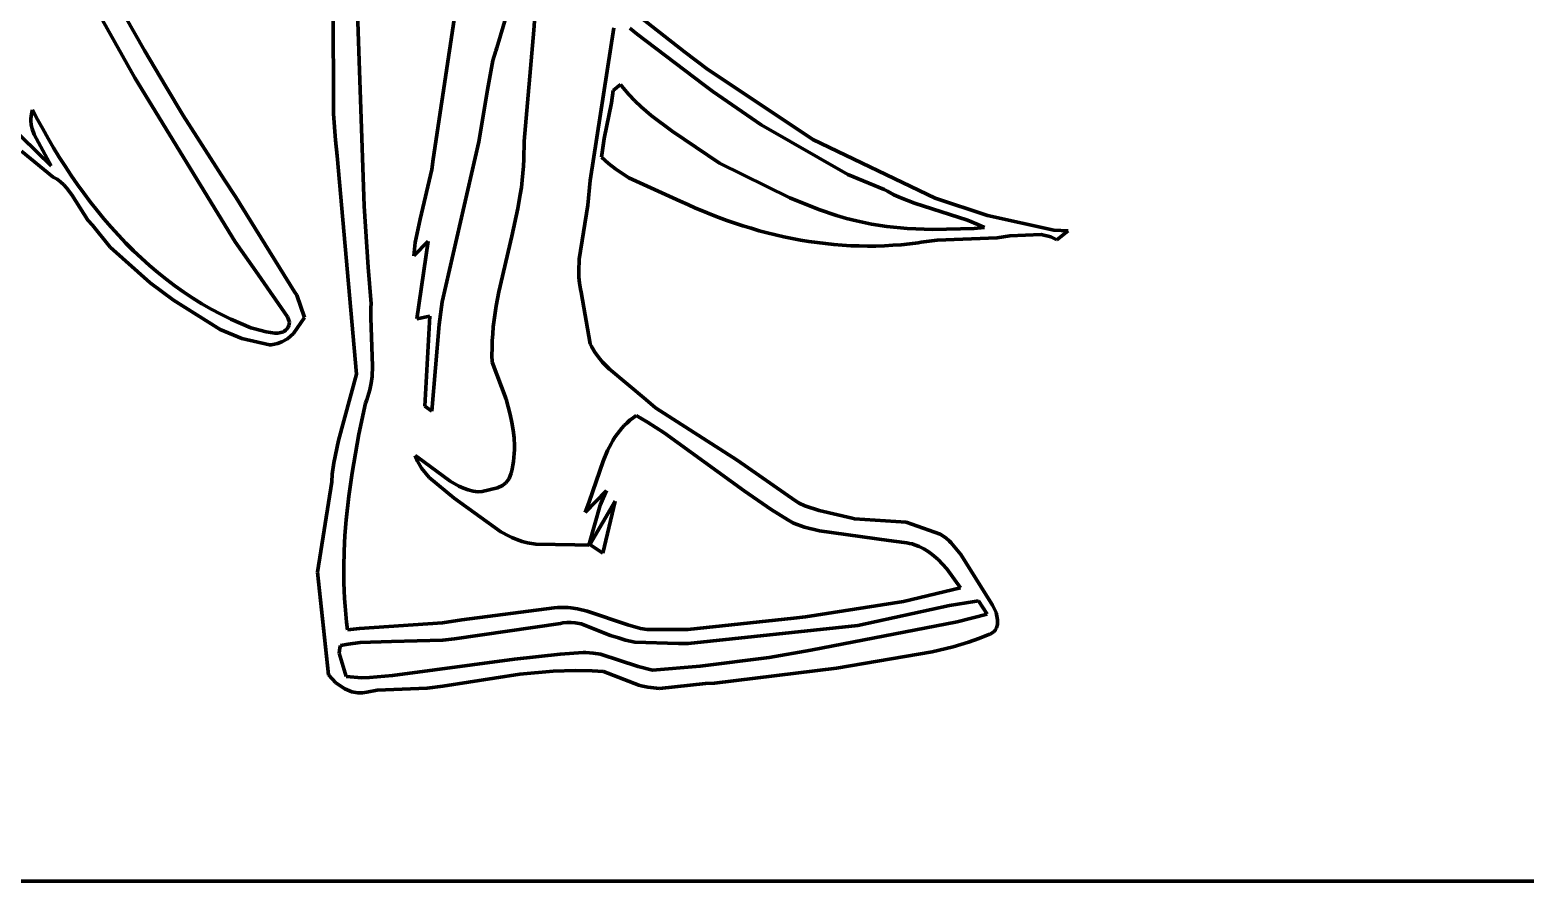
# Model space of a CAD drawing. Header units: millimetres. Extents: x 0 to 8.3, y 0 to 11.7.
# Drawn here: x 2.874 to 6.44, y 0 to 2.029 of the extents above; entities that cross this region are included whole.
import ezdxf

# ---------------------------------------------------------------- set-up
doc = ezdxf.new("R2010")
doc.units = ezdxf.units.MM
doc.layers.add('color#000000ff', color=7, linetype='CONTINUOUS', lineweight=100)
doc.layers.add('color#ffffffff', color=7, linetype='CONTINUOUS', lineweight=100)

msp = doc.modelspace()

# ---------------------------------------------------------------- linework, layer by layer
at = {"layer": 'color#000000ff'}
for p, q in [((3.1248, 1.9147), (2.8528, 2.4006)), ((4.0751, 2.2789), (3.9877, 1.9865)), ((3.6506, 2.2224), (3.6718, 1.6091)), ((3.8359, 1.7208), (3.8994, 2.1445)), ((3.5984, 1.8291), (3.5972, 2.0932)), ((4.0764, 2.0285), (4.0789, 2.0713)), ((4.3106, 2.0747), (4.4355, 1.9765)), ((3.1013, 2.061), (3.148, 1.9803)), ((4.2672, 2.0342), (4.2103, 1.6698)), ((4.3228, 2.0191), (4.3048, 2.0333)), ((4.0532, 1.7638), (4.0764, 2.0285)), ((4.4806, 1.8989), (4.3228, 2.0191)), ((3.148, 1.9803), (3.1986, 1.8943)), ((3.9852, 1.979), (3.9785, 1.9563)), ((3.9877, 1.9865), (3.9852, 1.979)), ((4.4355, 1.9765), (4.4914, 1.9348)), ((3.9785, 1.9563), (3.9656, 1.8865)), ((4.4914, 1.9348), (4.5334, 1.9067)), ((3.364, 1.5241), (3.1248, 1.9147)), ((3.1986, 1.8943), (3.2397, 1.825)), ((4.2649, 1.8845), (4.283, 1.8992)), ((4.283, 1.8992), (4.2894, 1.8909)), ((4.2894, 1.8909), (4.3029, 1.875)), ((4.5029, 1.882), (4.4806, 1.8989)), ((4.5334, 1.9067), (4.7414, 1.7675)), ((2.772, 1.8544), (2.9251, 1.7051)), ((3.9656, 1.8865), (3.9452, 1.7619)), ((4.2441, 1.7702), (4.2612, 1.8552)), ((4.2612, 1.8552), (4.2649, 1.8845)), ((4.3029, 1.875), (4.3171, 1.86)), ((4.3171, 1.86), (4.3321, 1.8456)), ((4.6182, 1.8025), (4.5029, 1.882)), ((2.8769, 1.8175), (2.8773, 1.8227)), ((2.8773, 1.8227), (2.8781, 1.8279)), ((2.8781, 1.8279), (2.8792, 1.8332)), ((2.8792, 1.8332), (2.8807, 1.8386)), ((2.8807, 1.8386), (2.8926, 1.8158)), ((3.2397, 1.825), (3.3373, 1.6722)), ((3.6029, 1.7664), (3.5984, 1.8291)), ((4.3321, 1.8456), (4.3557, 1.8252)), ((4.3557, 1.8252), (4.406, 1.7877)), ((2.8768, 1.8125), (2.8769, 1.8175)), ((2.8777, 1.8027), (2.8768, 1.8125)), ((2.8796, 1.7932), (2.8777, 1.8027)), ((2.8842, 1.7795), (2.8796, 1.7932)), ((2.8926, 1.8158), (2.9049, 1.7931)), ((2.9049, 1.7931), (2.9176, 1.7706)), ((4.406, 1.7877), (4.5189, 1.7117)), ((4.8251, 1.6844), (4.6182, 1.8025)), ((2.9159, 1.7228), (2.8842, 1.7795)), ((2.9176, 1.7706), (2.9307, 1.7482)), ((2.9307, 1.7482), (2.9442, 1.726)), ((3.6075, 1.729), (3.6029, 1.7664)), ((3.9452, 1.7619), (3.8574, 1.381)), ((4.0521, 1.7212), (4.0532, 1.7638)), ((4.2375, 1.7261), (4.2441, 1.7702)), ((4.7414, 1.7675), (5.0331, 1.6281)), ((2.9299, 1.6782), (2.8544, 1.7404)), ((2.9251, 1.7051), (2.9159, 1.7228)), ((2.9442, 1.726), (2.9582, 1.7041)), ((3.6531, 1.2085), (3.6075, 1.729)), ((3.8331, 1.6966), (3.8359, 1.7208)), ((4.0514, 1.7043), (4.0521, 1.7212)), ((4.2541, 1.711), (4.2375, 1.7261)), ((4.5189, 1.7117), (4.6862, 1.6285)), ((2.9347, 1.6757), (2.9299, 1.6782)), ((2.9582, 1.7041), (2.9726, 1.6824)), ((2.9726, 1.6824), (2.9874, 1.661)), ((3.8049, 1.5781), (3.8331, 1.6966)), ((4.0485, 1.6705), (4.0502, 1.6873)), ((4.0502, 1.6873), (4.0514, 1.7043)), ((4.2716, 1.6972), (4.2541, 1.711)), ((4.3027, 1.6768), (4.2716, 1.6972)), ((4.4249, 1.6212), (4.3027, 1.6768)), ((4.9113, 1.649), (4.8251, 1.6844)), ((2.9392, 1.673), (2.9347, 1.6757)), ((2.9476, 1.6669), (2.9392, 1.673)), ((2.9551, 1.6601), (2.9476, 1.6669)), ((2.962, 1.6527), (2.9551, 1.6601)), ((2.974, 1.6363), (2.962, 1.6527)), ((2.9874, 1.661), (3.0027, 1.6399)), ((3.3373, 1.6722), (3.3652, 1.6305)), ((4.0439, 1.6369), (4.0464, 1.6537)), ((4.0464, 1.6537), (4.0485, 1.6705)), ((4.2103, 1.6698), (4.205, 1.611)), ((4.9191, 1.6445), (4.9113, 1.649)), ((4.9348, 1.6363), (4.9191, 1.6445)), ((3.0129, 1.5752), (2.974, 1.6363)), ((3.0027, 1.6399), (3.0184, 1.6191)), ((3.0184, 1.6191), (3.0345, 1.5987)), ((3.3652, 1.6305), (3.5054, 1.4048)), ((3.6718, 1.6091), (3.6808, 1.4633)), ((4.038, 1.6035), (4.0439, 1.6369)), ((4.205, 1.611), (4.1845, 1.4826)), ((4.4431, 1.6127), (4.4249, 1.6212)), ((4.4615, 1.6045), (4.4431, 1.6127)), ((4.48, 1.5967), (4.4615, 1.6045)), ((4.6862, 1.6285), (4.7559, 1.6012)), ((4.951, 1.6289), (4.9348, 1.6363)), ((4.984, 1.6163), (4.951, 1.6289)), ((5.1106, 1.5759), (4.984, 1.6163)), ((5.0331, 1.6281), (5.1581, 1.5866)), ((3.0233, 1.5637), (3.0129, 1.5752)), ((3.0345, 1.5987), (3.051, 1.5786)), ((3.051, 1.5786), (3.068, 1.5589)), ((3.7933, 1.5226), (3.8049, 1.5781)), ((4.0236, 1.5371), (4.038, 1.6035)), ((4.4987, 1.5891), (4.48, 1.5967)), ((4.5175, 1.5818), (4.4987, 1.5891)), ((4.5364, 1.5749), (4.5175, 1.5818)), ((4.5555, 1.5683), (4.5364, 1.5749)), ((4.7559, 1.6012), (4.7977, 1.5867)), ((4.7977, 1.5867), (4.8214, 1.5797)), ((4.8214, 1.5797), (4.8453, 1.5736)), ((4.8453, 1.5736), (4.8814, 1.5661)), ((5.135, 1.5656), (5.1106, 1.5759)), ((5.1581, 1.5866), (5.3164, 1.5516)), ((3.0655, 1.5113), (3.0233, 1.5637)), ((3.068, 1.5589), (3.0855, 1.5397)), ((3.0855, 1.5397), (3.1034, 1.5209)), ((3.9927, 1.4047), (4.0236, 1.5371)), ((4.5747, 1.562), (4.5555, 1.5683)), ((4.594, 1.5561), (4.5747, 1.562)), ((4.6134, 1.5505), (4.594, 1.5561)), ((4.6329, 1.5453), (4.6134, 1.5505)), ((4.6525, 1.5404), (4.6329, 1.5453)), ((4.6721, 1.536), (4.6525, 1.5404)), ((4.6919, 1.5319), (4.6721, 1.536)), ((4.8814, 1.5661), (4.9177, 1.5605)), ((4.9177, 1.5605), (4.9665, 1.5555)), ((4.9665, 1.5555), (5.0278, 1.5531)), ((5.0278, 1.5531), (5.1262, 1.5559)), ((5.1812, 1.5333), (5.0376, 1.5276)), ((5.1262, 1.5559), (5.1508, 1.5577)), ((5.1508, 1.5577), (5.135, 1.5656)), ((5.2112, 1.5378), (5.1812, 1.5333)), ((5.286, 1.5411), (5.2112, 1.5378)), ((5.3089, 1.5356), (5.286, 1.5411)), ((5.3234, 1.529), (5.3089, 1.5356)), ((5.3164, 1.5516), (5.3503, 1.5498)), ((5.3503, 1.5498), (5.3234, 1.529)), ((3.161, 1.4264), (3.0655, 1.5113)), ((3.1034, 1.5209), (3.1217, 1.5026)), ((3.1217, 1.5026), (3.1405, 1.4848)), ((3.4187, 1.4458), (3.364, 1.5241)), ((3.8239, 1.5257), (3.79, 1.4902)), ((3.79, 1.4902), (3.7906, 1.4984)), ((3.7906, 1.4984), (3.7933, 1.5226)), ((3.7969, 1.3401), (3.8239, 1.5257)), ((4.7117, 1.5282), (4.6919, 1.5319)), ((4.7316, 1.5249), (4.7117, 1.5282)), ((4.7515, 1.522), (4.7316, 1.5249)), ((4.7715, 1.5196), (4.7515, 1.522)), ((4.7915, 1.5175), (4.7715, 1.5196)), ((4.8116, 1.5159), (4.7915, 1.5175)), ((4.8317, 1.5147), (4.8116, 1.5159)), ((4.8518, 1.514), (4.8317, 1.5147)), ((4.8719, 1.5137), (4.8518, 1.514)), ((4.892, 1.5138), (4.8719, 1.5137)), ((4.9122, 1.5145), (4.892, 1.5138)), ((4.9323, 1.5156), (4.9122, 1.5145)), ((4.9524, 1.5171), (4.9323, 1.5156)), ((4.9725, 1.5192), (4.9524, 1.5171)), ((4.9926, 1.5218), (4.9725, 1.5192)), ((5.0001, 1.5231), (4.9926, 1.5218)), ((5.0376, 1.5276), (5.0001, 1.5231)), ((3.1405, 1.4848), (3.1597, 1.4675)), ((3.1597, 1.4675), (3.1794, 1.4508)), ((3.6808, 1.4633), (3.6882, 1.376)), ((4.1845, 1.4826), (4.1831, 1.454)), ((3.2165, 1.3846), (3.161, 1.4264)), ((3.1794, 1.4508), (3.1995, 1.4346)), ((3.1995, 1.4346), (3.2201, 1.4191)), ((3.4884, 1.3454), (3.4187, 1.4458)), ((4.1831, 1.454), (4.1835, 1.4397)), ((4.1835, 1.4397), (4.1848, 1.4254)), ((3.2201, 1.4191), (3.2411, 1.4041)), ((3.2411, 1.4041), (3.2626, 1.3898)), ((3.5054, 1.4048), (3.5107, 1.3969)), ((3.5107, 1.3969), (3.5293, 1.3434)), ((3.9865, 1.3714), (3.9927, 1.4047)), ((4.1848, 1.4254), (4.1872, 1.4111)), ((4.1872, 1.4111), (4.1888, 1.404)), ((4.1888, 1.404), (4.2102, 1.281)), ((3.3282, 1.3151), (3.2165, 1.3846)), ((3.2626, 1.3898), (3.2846, 1.3762)), ((3.2846, 1.3762), (3.307, 1.3633)), ((3.307, 1.3633), (3.3299, 1.3512)), ((3.6876, 1.3677), (3.6872, 1.3431)), ((3.6882, 1.376), (3.6876, 1.3677)), ((3.8574, 1.381), (3.8506, 1.3272)), ((3.9838, 1.3548), (3.9865, 1.3714)), ((3.3299, 1.3512), (3.3532, 1.3397)), ((3.3532, 1.3397), (3.3771, 1.3291)), ((3.3771, 1.3291), (3.4014, 1.3192)), ((3.4014, 1.3192), (3.4077, 1.3175)), ((3.4938, 1.3322), (3.4884, 1.3454)), ((3.4886, 1.3178), (3.4904, 1.3207)), ((3.4904, 1.3207), (3.4919, 1.3241)), ((3.4919, 1.3241), (3.493, 1.3279)), ((3.493, 1.3279), (3.4938, 1.3322)), ((3.5293, 1.3434), (3.5028, 1.3055)), ((3.6872, 1.3431), (3.6916, 1.2275)), ((3.8281, 1.3463), (3.7969, 1.3401)), ((3.8159, 1.132), (3.8281, 1.3463)), ((3.8506, 1.3272), (3.8329, 1.1199)), ((3.978, 1.3045), (3.9795, 1.3213)), ((3.9795, 1.3213), (3.9815, 1.338)), ((3.9815, 1.338), (3.9838, 1.3548)), ((3.3794, 1.2938), (3.3282, 1.3151)), ((3.4455, 1.2785), (3.3794, 1.2938)), ((3.4077, 1.3175), (3.4381, 1.3093)), ((3.4381, 1.3093), (3.4581, 1.3064)), ((3.4581, 1.3064), (3.4655, 1.3065)), ((3.4755, 1.2853), (3.4649, 1.2813)), ((3.4655, 1.3065), (3.4725, 1.3075)), ((3.4725, 1.3075), (3.4757, 1.3084)), ((3.4885, 1.293), (3.4755, 1.2853)), ((3.4757, 1.3084), (3.4788, 1.3096)), ((3.4788, 1.3096), (3.4816, 1.3111)), ((3.4816, 1.3111), (3.4842, 1.313)), ((3.4842, 1.313), (3.4865, 1.3152)), ((3.4865, 1.3152), (3.4886, 1.3178)), ((3.5028, 1.3055), (3.4885, 1.293)), ((3.9764, 1.2707), (3.9769, 1.2876)), ((3.9769, 1.2876), (3.978, 1.3045)), ((3.4496, 1.2787), (3.4455, 1.2785)), ((3.4574, 1.2796), (3.4496, 1.2787)), ((3.4649, 1.2813), (3.4574, 1.2796)), ((3.9763, 1.2537), (3.9764, 1.2707)), ((3.9769, 1.2367), (3.9763, 1.2537)), ((4.2102, 1.281), (4.2138, 1.2741)), ((4.2138, 1.2741), (4.2218, 1.2611)), ((4.2218, 1.2611), (4.2306, 1.2488)), ((4.2306, 1.2488), (4.2402, 1.2372)), ((3.6916, 1.2275), (3.6902, 1.203)), ((4.0099, 1.1485), (3.9769, 1.2367)), ((4.2402, 1.2372), (4.2558, 1.2209)), ((4.2558, 1.2209), (4.3435, 1.1483)), ((3.6103, 1.0505), (3.6531, 1.2085)), ((3.6881, 1.1868), (3.6848, 1.1708)), ((3.6902, 1.203), (3.6881, 1.1868)), ((3.6775, 1.147), (3.6743, 1.1391)), ((3.6803, 1.1549), (3.6775, 1.147)), ((3.6827, 1.1628), (3.6803, 1.1549)), ((3.6848, 1.1708), (3.6827, 1.1628)), ((4.02, 1.112), (4.0099, 1.1485)), ((4.3435, 1.1483), (4.3661, 1.1281)), ((3.6743, 1.1391), (3.6589, 1.0657)), ((3.8329, 1.1199), (3.8159, 1.132)), ((4.024, 1.0935), (4.02, 1.112)), ((4.3205, 1.1095), (4.3127, 1.1042)), ((4.3472, 1.0937), (4.3205, 1.1095)), ((4.3661, 1.1281), (4.561, 1.0038)), ((4.027, 1.075), (4.024, 1.0935)), ((4.029, 1.0564), (4.027, 1.075)), ((4.28, 1.0726), (4.2746, 1.0654)), ((4.2857, 1.0795), (4.28, 1.0726)), ((4.2919, 1.0862), (4.2857, 1.0795)), ((4.2984, 1.0925), (4.2919, 1.0862)), ((4.3053, 1.0985), (4.2984, 1.0925)), ((4.3127, 1.1042), (4.3053, 1.0985)), ((4.3865, 1.0685), (4.3472, 1.0937)), ((3.5989, 0.9971), (3.6103, 1.0505)), ((3.6589, 1.0657), (3.6425, 0.9731)), ((4.0298, 1.0377), (4.029, 1.0564)), ((4.0298, 1.0284), (4.0298, 1.0377)), ((4.2603, 1.0425), (4.2521, 1.0262)), ((4.2648, 1.0503), (4.2603, 1.0425)), ((4.2695, 1.058), (4.2648, 1.0503)), ((4.2746, 1.0654), (4.2695, 1.058)), ((4.5773, 0.9304), (4.3865, 1.0685)), ((3.7987, 1.0012), (3.7931, 1.0149)), ((3.7931, 1.0149), (3.7982, 1.0117)), ((3.7982, 1.0117), (3.8763, 0.9535)), ((3.8082, 0.9844), (3.7987, 1.0012)), ((4.026, 0.9912), (4.0275, 1.0005)), ((4.0275, 1.0005), (4.0286, 1.0098)), ((4.0286, 1.0098), (4.0294, 1.0191)), ((4.0294, 1.0191), (4.0298, 1.0284)), ((4.2413, 1.0007), (4.2083, 0.9039)), ((4.2521, 1.0262), (4.2413, 1.0007)), ((4.561, 1.0038), (4.7002, 0.9063)), ((3.5941, 0.9517), (3.5954, 0.9699)), ((3.5954, 0.9699), (3.5989, 0.9971)), ((3.6425, 0.9731), (3.6346, 0.9172)), ((3.8262, 0.9618), (3.8082, 0.9844)), ((4.0172, 0.9597), (4.02, 0.9658)), ((4.02, 0.9658), (4.0218, 0.9726)), ((4.0218, 0.9726), (4.0241, 0.9819)), ((4.0241, 0.9819), (4.026, 0.9912)), ((3.56, 0.7361), (3.5941, 0.9517)), ((3.8864, 0.9128), (3.8262, 0.9618)), ((3.8763, 0.9535), (3.8971, 0.9415)), ((3.8971, 0.9415), (3.908, 0.9365)), ((3.908, 0.9365), (3.9194, 0.9325)), ((3.9194, 0.9325), (3.9312, 0.9296)), ((3.9312, 0.9296), (3.9373, 0.9285)), ((3.9373, 0.9285), (3.9435, 0.9277)), ((3.9435, 0.9277), (3.9531, 0.9285)), ((3.9531, 0.9285), (3.9898, 0.9371)), ((3.9898, 0.9371), (4.0016, 0.9434)), ((4.0016, 0.9434), (4.0093, 0.9495)), ((4.0093, 0.9495), (4.0136, 0.9543)), ((4.0136, 0.9543), (4.0172, 0.9597)), ((4.1984, 0.8788), (4.2493, 0.9308)), ((4.2493, 0.9308), (4.234, 0.8961)), ((4.6419, 0.8858), (4.5773, 0.9304)), ((3.6346, 0.9172), (3.6285, 0.8612)), ((3.9977, 0.8322), (3.8864, 0.9128)), ((4.2083, 0.9039), (4.1984, 0.8788)), ((4.234, 0.8961), (4.2072, 0.8007)), ((4.2095, 0.8025), (4.2701, 0.9057)), ((4.2701, 0.9057), (4.241, 0.7818)), ((4.7002, 0.9063), (4.7089, 0.9009)), ((4.7089, 0.9009), (4.7226, 0.8943)), ((4.7226, 0.8943), (4.7563, 0.8838)), ((3.6285, 0.8612), (3.6256, 0.8238)), ((4.6817, 0.8609), (4.6419, 0.8858)), ((4.6952, 0.853), (4.6817, 0.8609)), ((4.7563, 0.8838), (4.8356, 0.865)), ((4.8356, 0.865), (4.8404, 0.8632)), ((4.8404, 0.8632), (4.9642, 0.8556)), ((3.6256, 0.8238), (3.6237, 0.7863)), ((4.0175, 0.8225), (3.9977, 0.8322)), ((4.0236, 0.8194), (4.0175, 0.8225)), ((4.7216, 0.844), (4.6952, 0.853)), ((4.7575, 0.8347), (4.7216, 0.844)), ((4.9226, 0.812), (4.7575, 0.8347)), ((4.9642, 0.8556), (5.045, 0.8272)), ((5.045, 0.8272), (5.0585, 0.8183)), ((3.6237, 0.7863), (3.6229, 0.7488)), ((4.0359, 0.8141), (4.0236, 0.8194)), ((4.0485, 0.8098), (4.0359, 0.8141)), ((4.0612, 0.8066), (4.0485, 0.8098)), ((4.0807, 0.8034), (4.0612, 0.8066)), ((4.1741, 0.8015), (4.0807, 0.8034)), ((4.2072, 0.8007), (4.1741, 0.8015)), ((4.241, 0.7818), (4.2095, 0.8025)), ((4.9593, 0.807), (4.9226, 0.812)), ((4.9656, 0.8062), (4.9593, 0.807)), ((4.9718, 0.805), (4.9656, 0.8062)), ((4.9779, 0.8036), (4.9718, 0.805)), ((4.9838, 0.8019), (4.9779, 0.8036)), ((4.9952, 0.7975), (4.9838, 0.8019)), ((5.006, 0.7922), (4.9952, 0.7975)), ((5.0163, 0.7859), (5.006, 0.7922)), ((5.0262, 0.7788), (5.0163, 0.7859)), ((5.0585, 0.8183), (5.0676, 0.8101)), ((5.0676, 0.8101), (5.0704, 0.8069)), ((5.0704, 0.8069), (5.0945, 0.7787)), ((3.6229, 0.7488), (3.6233, 0.7113)), ((5.04, 0.7668), (5.0262, 0.7788)), ((5.061, 0.744), (5.04, 0.7668)), ((5.0945, 0.7787), (5.17, 0.6578)), ((3.5863, 0.4913), (3.56, 0.7361)), ((5.0936, 0.6993), (5.061, 0.744)), ((3.6233, 0.7113), (3.6239, 0.6926)), ((3.6239, 0.6926), (3.6248, 0.6738)), ((4.958, 0.6661), (5.0936, 0.6993)), ((3.6248, 0.6738), (3.6261, 0.6551)), ((3.6261, 0.6551), (3.6278, 0.6364)), ((3.9045, 0.6225), (4.1249, 0.6514)), ((4.1249, 0.6514), (4.1329, 0.6521)), ((4.1329, 0.6521), (4.141, 0.6524)), ((4.141, 0.6524), (4.1489, 0.6523)), ((4.1489, 0.6523), (4.1568, 0.6519)), ((4.1568, 0.6519), (4.1646, 0.6512)), ((4.1646, 0.6512), (4.1801, 0.6489)), ((4.1801, 0.6489), (4.203, 0.6437)), ((4.203, 0.6437), (4.3003, 0.6108)), ((4.7237, 0.6296), (4.958, 0.6661)), ((5.0671, 0.657), (4.849, 0.6096)), ((5.1266, 0.6666), (5.0671, 0.657)), ((5.1366, 0.6677), (5.1266, 0.6666)), ((5.1568, 0.6365), (5.1366, 0.6677)), ((5.17, 0.6578), (5.1786, 0.6402)), ((3.6278, 0.6364), (3.6297, 0.6176)), ((3.6297, 0.6176), (3.6321, 0.5989)), ((3.6602, 0.6025), (3.8579, 0.6154)), ((3.8579, 0.6154), (3.9045, 0.6225)), ((4.1398, 0.6143), (3.8873, 0.5774)), ((4.1449, 0.6155), (4.1398, 0.6143)), ((4.1551, 0.6167), (4.1449, 0.6155)), ((4.165, 0.6168), (4.1551, 0.6167)), ((4.1748, 0.6159), (4.165, 0.6168)), ((4.1892, 0.613), (4.1748, 0.6159)), ((4.2592, 0.5858), (4.1892, 0.613)), ((4.3003, 0.6108), (4.3307, 0.6024)), ((4.443, 0.5998), (4.6959, 0.6266)), ((4.849, 0.6096), (4.4445, 0.5661)), ((4.6959, 0.6266), (4.7237, 0.6296)), ((4.7365, 0.5505), (5.0853, 0.6177)), ((5.0853, 0.6177), (5.1568, 0.6365)), ((5.1786, 0.6402), (5.1821, 0.623)), ((5.1816, 0.6117), (5.1794, 0.604)), ((5.1821, 0.623), (5.1816, 0.6117)), ((3.6321, 0.5989), (3.6602, 0.6025)), ((3.7367, 0.5715), (3.6616, 0.5685)), ((3.8592, 0.574), (3.7367, 0.5715)), ((3.8873, 0.5774), (3.8592, 0.574)), ((4.2782, 0.58), (4.2592, 0.5858)), ((4.2948, 0.5743), (4.2782, 0.58)), ((4.3173, 0.5693), (4.2948, 0.5743)), ((4.3307, 0.6024), (4.3461, 0.5994)), ((4.3461, 0.5994), (4.443, 0.5998)), ((5.1372, 0.5781), (5.1129, 0.5697)), ((5.1612, 0.5876), (5.1372, 0.5781)), ((5.1641, 0.5887), (5.1612, 0.5876)), ((5.1669, 0.59), (5.1641, 0.5887)), ((5.1694, 0.5916), (5.1669, 0.59)), ((5.1736, 0.5951), (5.1694, 0.5916)), ((5.1769, 0.5993), (5.1736, 0.5951)), ((5.1794, 0.604), (5.1769, 0.5993)), ((3.6133, 0.5563), (3.6121, 0.5434)), ((3.6121, 0.5434), (3.6286, 0.488)), ((3.615, 0.5614), (3.6133, 0.5563)), ((3.6335, 0.5649), (3.615, 0.5614)), ((3.6616, 0.5685), (3.6335, 0.5649)), ((4.0298, 0.5288), (4.1392, 0.5411)), ((4.1392, 0.5411), (4.1941, 0.545)), ((4.1941, 0.545), (4.2001, 0.545)), ((4.2001, 0.545), (4.2178, 0.5436)), ((4.2178, 0.5436), (4.2351, 0.5406)), ((4.2351, 0.5406), (4.325, 0.5114)), ((4.4214, 0.5661), (4.3173, 0.5693)), ((4.4445, 0.5661), (4.4214, 0.5661)), ((4.6369, 0.5327), (4.7365, 0.5505)), ((5.0261, 0.5468), (4.7981, 0.5076)), ((5.076, 0.5588), (5.0261, 0.5468)), ((5.1129, 0.5697), (5.076, 0.5588)), ((3.739, 0.4901), (4.0298, 0.5288)), ((4.1223, 0.5002), (4.043, 0.4931)), ((4.1754, 0.5017), (4.1223, 0.5002)), ((4.2153, 0.5009), (4.1754, 0.5017)), ((4.242, 0.4993), (4.2153, 0.5009)), ((4.3266, 0.4673), (4.242, 0.4993)), ((4.325, 0.5114), (4.3593, 0.503)), ((4.3593, 0.503), (4.4726, 0.5125)), ((4.4726, 0.5125), (4.6369, 0.5327)), ((4.7981, 0.5076), (4.507, 0.4719)), ((3.6037, 0.4727), (3.5863, 0.4913)), ((3.6251, 0.4582), (3.6037, 0.4727)), ((3.6286, 0.488), (3.6659, 0.4846)), ((3.6659, 0.4846), (3.6842, 0.4857)), ((3.6842, 0.4857), (3.739, 0.4901)), ((3.8591, 0.4644), (3.8218, 0.4598)), ((4.043, 0.4931), (3.8591, 0.4644)), ((4.332, 0.4658), (4.3266, 0.4673)), ((4.3482, 0.4621), (4.332, 0.4658)), ((4.4853, 0.4713), (4.3756, 0.4594)), ((4.507, 0.4719), (4.4853, 0.4713)), ((3.6421, 0.4515), (3.6251, 0.4582)), ((3.6563, 0.4489), (3.6421, 0.4515)), ((3.6672, 0.4488), (3.6563, 0.4489)), ((3.6781, 0.4505), (3.6672, 0.4488)), ((3.7028, 0.4552), (3.6781, 0.4505)), ((3.8218, 0.4598), (3.7028, 0.4552)), ((4.3756, 0.4594), (4.3482, 0.4621))]:
    msp.add_line(p, q, dxfattribs=at)
at = {"layer": 'color#ffffffff'}
for p, q in [((2.8528, 2.4006), (3.1248, 1.9147)), ((3.9877, 1.9865), (4.0751, 2.2789)), ((3.6718, 1.6091), (3.6506, 2.2224)), ((3.8994, 2.1445), (3.8359, 1.7208)), ((3.5972, 2.0932), (3.5984, 1.8291)), ((4.0789, 2.0713), (4.0764, 2.0285)), ((4.4355, 1.9765), (4.3106, 2.0747)), ((3.148, 1.9803), (3.1013, 2.061)), ((4.2103, 1.6698), (4.2672, 2.0342)), ((4.3048, 2.0333), (4.3228, 2.0191)), ((4.0764, 2.0285), (4.0532, 1.7638)), ((4.3228, 2.0191), (4.4806, 1.8989)), ((3.1986, 1.8943), (3.148, 1.9803)), ((3.9785, 1.9563), (3.9852, 1.979)), ((3.9852, 1.979), (3.9877, 1.9865)), ((4.4914, 1.9348), (4.4355, 1.9765)), ((3.9656, 1.8865), (3.9785, 1.9563)), ((4.5334, 1.9067), (4.4914, 1.9348)), ((3.1248, 1.9147), (3.364, 1.5241)), ((3.2397, 1.825), (3.1986, 1.8943)), ((4.283, 1.8992), (4.2649, 1.8845)), ((4.2894, 1.8909), (4.283, 1.8992)), ((4.3029, 1.875), (4.2894, 1.8909)), ((4.4806, 1.8989), (4.5029, 1.882)), ((4.7414, 1.7675), (4.5334, 1.9067)), ((2.9251, 1.7051), (2.772, 1.8544)), ((3.9452, 1.7619), (3.9656, 1.8865)), ((4.2612, 1.8552), (4.2441, 1.7702)), ((4.2649, 1.8845), (4.2612, 1.8552)), ((4.3171, 1.86), (4.3029, 1.875)), ((4.3321, 1.8456), (4.3171, 1.86)), ((4.5029, 1.882), (4.6182, 1.8025)), ((2.8773, 1.8227), (2.8769, 1.8175)), ((2.8781, 1.8279), (2.8773, 1.8227)), ((2.8792, 1.8332), (2.8781, 1.8279)), ((2.8807, 1.8386), (2.8792, 1.8332)), ((2.8926, 1.8158), (2.8807, 1.8386)), ((3.3373, 1.6722), (3.2397, 1.825)), ((3.5984, 1.8291), (3.6029, 1.7664)), ((4.3557, 1.8252), (4.3321, 1.8456)), ((4.406, 1.7877), (4.3557, 1.8252)), ((2.8769, 1.8175), (2.8768, 1.8125)), ((2.8768, 1.8125), (2.8777, 1.8027)), ((2.8777, 1.8027), (2.8796, 1.7932)), ((2.8796, 1.7932), (2.8842, 1.7795)), ((2.9049, 1.7931), (2.8926, 1.8158)), ((2.9176, 1.7706), (2.9049, 1.7931)), ((4.5189, 1.7117), (4.406, 1.7877)), ((4.6182, 1.8025), (4.8251, 1.6844)), ((2.8842, 1.7795), (2.9159, 1.7228)), ((2.9307, 1.7482), (2.9176, 1.7706)), ((2.9442, 1.726), (2.9307, 1.7482)), ((3.6029, 1.7664), (3.6075, 1.729)), ((3.8574, 1.381), (3.9452, 1.7619)), ((4.0532, 1.7638), (4.0521, 1.7212)), ((4.2441, 1.7702), (4.2375, 1.7261)), ((5.0331, 1.6281), (4.7414, 1.7675)), ((2.8544, 1.7404), (2.9299, 1.6782)), ((2.9159, 1.7228), (2.9251, 1.7051)), ((2.9582, 1.7041), (2.9442, 1.726)), ((3.6075, 1.729), (3.6531, 1.2085)), ((3.8359, 1.7208), (3.8331, 1.6966)), ((4.0521, 1.7212), (4.0514, 1.7043)), ((4.2375, 1.7261), (4.2541, 1.711)), ((4.6862, 1.6285), (4.5189, 1.7117)), ((2.9299, 1.6782), (2.9347, 1.6757)), ((2.9726, 1.6824), (2.9582, 1.7041)), ((2.9874, 1.661), (2.9726, 1.6824)), ((3.8331, 1.6966), (3.8049, 1.5781)), ((4.0502, 1.6873), (4.0485, 1.6705)), ((4.0514, 1.7043), (4.0502, 1.6873)), ((4.2541, 1.711), (4.2716, 1.6972)), ((4.2716, 1.6972), (4.3027, 1.6768)), ((4.3027, 1.6768), (4.4249, 1.6212)), ((4.8251, 1.6844), (4.9113, 1.649)), ((2.9347, 1.6757), (2.9392, 1.673)), ((2.9392, 1.673), (2.9476, 1.6669)), ((2.9476, 1.6669), (2.9551, 1.6601)), ((2.9551, 1.6601), (2.962, 1.6527)), ((2.962, 1.6527), (2.974, 1.6363)), ((3.0027, 1.6399), (2.9874, 1.661)), ((3.3652, 1.6305), (3.3373, 1.6722)), ((4.0464, 1.6537), (4.0439, 1.6369)), ((4.0485, 1.6705), (4.0464, 1.6537)), ((4.205, 1.611), (4.2103, 1.6698)), ((4.9113, 1.649), (4.9191, 1.6445)), ((4.9191, 1.6445), (4.9348, 1.6363)), ((2.974, 1.6363), (3.0129, 1.5752)), ((3.0184, 1.6191), (3.0027, 1.6399)), ((3.0345, 1.5987), (3.0184, 1.6191)), ((3.5054, 1.4048), (3.3652, 1.6305)), ((3.6808, 1.4633), (3.6718, 1.6091)), ((4.0439, 1.6369), (4.038, 1.6035)), ((4.1845, 1.4826), (4.205, 1.611)), ((4.4249, 1.6212), (4.4431, 1.6127)), ((4.4431, 1.6127), (4.4615, 1.6045)), ((4.4615, 1.6045), (4.48, 1.5967)), ((4.7559, 1.6012), (4.6862, 1.6285)), ((4.9348, 1.6363), (4.951, 1.6289)), ((4.951, 1.6289), (4.984, 1.6163)), ((4.984, 1.6163), (5.1106, 1.5759)), ((5.1581, 1.5866), (5.0331, 1.6281)), ((3.0129, 1.5752), (3.0233, 1.5637)), ((3.051, 1.5786), (3.0345, 1.5987)), ((3.068, 1.5589), (3.051, 1.5786)), ((3.8049, 1.5781), (3.7933, 1.5226)), ((4.038, 1.6035), (4.0236, 1.5371)), ((4.48, 1.5967), (4.4987, 1.5891)), ((4.4987, 1.5891), (4.5175, 1.5818)), ((4.5175, 1.5818), (4.5364, 1.5749)), ((4.5364, 1.5749), (4.5555, 1.5683)), ((4.7977, 1.5867), (4.7559, 1.6012)), ((4.8214, 1.5797), (4.7977, 1.5867)), ((4.8453, 1.5736), (4.8214, 1.5797)), ((4.8814, 1.5661), (4.8453, 1.5736)), ((5.1106, 1.5759), (5.135, 1.5656)), ((5.3164, 1.5516), (5.1581, 1.5866)), ((3.0233, 1.5637), (3.0655, 1.5113)), ((3.0855, 1.5397), (3.068, 1.5589)), ((3.1034, 1.5209), (3.0855, 1.5397)), ((4.0236, 1.5371), (3.9927, 1.4047)), ((4.5555, 1.5683), (4.5747, 1.562)), ((4.5747, 1.562), (4.594, 1.5561)), ((4.594, 1.5561), (4.6134, 1.5505)), ((4.6134, 1.5505), (4.6329, 1.5453)), ((4.6329, 1.5453), (4.6525, 1.5404)), ((4.6525, 1.5404), (4.6721, 1.536)), ((4.6721, 1.536), (4.6919, 1.5319)), ((4.9177, 1.5605), (4.8814, 1.5661)), ((4.9665, 1.5555), (4.9177, 1.5605)), ((5.0278, 1.5531), (4.9665, 1.5555)), ((5.1262, 1.5559), (5.0278, 1.5531)), ((5.0376, 1.5276), (5.1812, 1.5333)), ((5.1508, 1.5577), (5.1262, 1.5559)), ((5.135, 1.5656), (5.1508, 1.5577)), ((5.1812, 1.5333), (5.2112, 1.5378)), ((5.2112, 1.5378), (5.286, 1.5411)), ((5.286, 1.5411), (5.3089, 1.5356)), ((5.3089, 1.5356), (5.3234, 1.529)), ((5.3503, 1.5498), (5.3164, 1.5516)), ((5.3234, 1.529), (5.3503, 1.5498)), ((3.0655, 1.5113), (3.161, 1.4264)), ((3.1217, 1.5026), (3.1034, 1.5209)), ((3.1405, 1.4848), (3.1217, 1.5026)), ((3.364, 1.5241), (3.4187, 1.4458)), ((3.79, 1.4902), (3.8239, 1.5257)), ((3.7906, 1.4984), (3.79, 1.4902)), ((3.7933, 1.5226), (3.7906, 1.4984)), ((3.8239, 1.5257), (3.7969, 1.3401)), ((4.6919, 1.5319), (4.7117, 1.5282)), ((4.7117, 1.5282), (4.7316, 1.5249)), ((4.7316, 1.5249), (4.7515, 1.522)), ((4.7515, 1.522), (4.7715, 1.5196)), ((4.7715, 1.5196), (4.7915, 1.5175)), ((4.7915, 1.5175), (4.8116, 1.5159)), ((4.8116, 1.5159), (4.8317, 1.5147)), ((4.8317, 1.5147), (4.8518, 1.514)), ((4.8518, 1.514), (4.8719, 1.5137)), ((4.8719, 1.5137), (4.892, 1.5138)), ((4.892, 1.5138), (4.9122, 1.5145)), ((4.9122, 1.5145), (4.9323, 1.5156)), ((4.9323, 1.5156), (4.9524, 1.5171)), ((4.9524, 1.5171), (4.9725, 1.5192)), ((4.9725, 1.5192), (4.9926, 1.5218)), ((4.9926, 1.5218), (5.0001, 1.5231)), ((5.0001, 1.5231), (5.0376, 1.5276)), ((3.1597, 1.4675), (3.1405, 1.4848)), ((3.1794, 1.4508), (3.1597, 1.4675)), ((3.6882, 1.376), (3.6808, 1.4633)), ((4.1831, 1.454), (4.1845, 1.4826)), ((3.161, 1.4264), (3.2165, 1.3846)), ((3.1995, 1.4346), (3.1794, 1.4508)), ((3.2201, 1.4191), (3.1995, 1.4346)), ((3.4187, 1.4458), (3.4884, 1.3454)), ((4.1835, 1.4397), (4.1831, 1.454)), ((4.1848, 1.4254), (4.1835, 1.4397)), ((3.2411, 1.4041), (3.2201, 1.4191)), ((3.2626, 1.3898), (3.2411, 1.4041)), ((3.5107, 1.3969), (3.5054, 1.4048)), ((3.5293, 1.3434), (3.5107, 1.3969)), ((3.9927, 1.4047), (3.9865, 1.3714)), ((4.1872, 1.4111), (4.1848, 1.4254)), ((4.1888, 1.404), (4.1872, 1.4111)), ((4.2102, 1.281), (4.1888, 1.404)), ((3.2165, 1.3846), (3.3282, 1.3151)), ((3.2846, 1.3762), (3.2626, 1.3898)), ((3.307, 1.3633), (3.2846, 1.3762)), ((3.3299, 1.3512), (3.307, 1.3633)), ((3.6872, 1.3431), (3.6876, 1.3677)), ((3.6876, 1.3677), (3.6882, 1.376)), ((3.8506, 1.3272), (3.8574, 1.381)), ((3.9865, 1.3714), (3.9838, 1.3548)), ((3.3532, 1.3397), (3.3299, 1.3512)), ((3.3771, 1.3291), (3.3532, 1.3397)), ((3.4014, 1.3192), (3.3771, 1.3291)), ((3.4077, 1.3175), (3.4014, 1.3192)), ((3.4884, 1.3454), (3.4938, 1.3322)), ((3.4904, 1.3207), (3.4886, 1.3178)), ((3.4919, 1.3241), (3.4904, 1.3207)), ((3.493, 1.3279), (3.4919, 1.3241)), ((3.4938, 1.3322), (3.493, 1.3279)), ((3.5028, 1.3055), (3.5293, 1.3434)), ((3.6916, 1.2275), (3.6872, 1.3431)), ((3.7969, 1.3401), (3.8281, 1.3463)), ((3.8281, 1.3463), (3.8159, 1.132)), ((3.8329, 1.1199), (3.8506, 1.3272)), ((3.9795, 1.3213), (3.978, 1.3045)), ((3.9815, 1.338), (3.9795, 1.3213)), ((3.9838, 1.3548), (3.9815, 1.338)), ((3.3282, 1.3151), (3.3794, 1.2938)), ((3.3794, 1.2938), (3.4455, 1.2785)), ((3.4381, 1.3093), (3.4077, 1.3175)), ((3.4581, 1.3064), (3.4381, 1.3093)), ((3.4655, 1.3065), (3.4581, 1.3064)), ((3.4649, 1.2813), (3.4755, 1.2853)), ((3.4725, 1.3075), (3.4655, 1.3065)), ((3.4757, 1.3084), (3.4725, 1.3075)), ((3.4755, 1.2853), (3.4885, 1.293)), ((3.4788, 1.3096), (3.4757, 1.3084)), ((3.4816, 1.3111), (3.4788, 1.3096)), ((3.4842, 1.313), (3.4816, 1.3111)), ((3.4865, 1.3152), (3.4842, 1.313)), ((3.4886, 1.3178), (3.4865, 1.3152)), ((3.4885, 1.293), (3.5028, 1.3055)), ((3.9769, 1.2876), (3.9764, 1.2707)), ((3.978, 1.3045), (3.9769, 1.2876)), ((3.4455, 1.2785), (3.4496, 1.2787)), ((3.4496, 1.2787), (3.4574, 1.2796)), ((3.4574, 1.2796), (3.4649, 1.2813)), ((3.9764, 1.2707), (3.9763, 1.2537)), ((3.9763, 1.2537), (3.9769, 1.2367)), ((4.2138, 1.2741), (4.2102, 1.281)), ((4.2218, 1.2611), (4.2138, 1.2741)), ((4.2306, 1.2488), (4.2218, 1.2611)), ((4.2402, 1.2372), (4.2306, 1.2488)), ((3.6902, 1.203), (3.6916, 1.2275)), ((3.9769, 1.2367), (4.0099, 1.1485)), ((4.2558, 1.2209), (4.2402, 1.2372)), ((4.3435, 1.1483), (4.2558, 1.2209)), ((3.6531, 1.2085), (3.6103, 1.0505)), ((3.6848, 1.1708), (3.6881, 1.1868)), ((3.6881, 1.1868), (3.6902, 1.203)), ((3.6743, 1.1391), (3.6775, 1.147)), ((3.6775, 1.147), (3.6803, 1.1549)), ((3.6803, 1.1549), (3.6827, 1.1628)), ((3.6827, 1.1628), (3.6848, 1.1708)), ((4.0099, 1.1485), (4.02, 1.112)), ((4.3661, 1.1281), (4.3435, 1.1483)), ((3.6589, 1.0657), (3.6743, 1.1391)), ((3.8159, 1.132), (3.8329, 1.1199)), ((4.02, 1.112), (4.024, 1.0935)), ((4.3127, 1.1042), (4.3205, 1.1095)), ((4.3205, 1.1095), (4.3472, 1.0937)), ((4.561, 1.0038), (4.3661, 1.1281)), ((4.024, 1.0935), (4.027, 1.075)), ((4.027, 1.075), (4.029, 1.0564)), ((4.2746, 1.0654), (4.28, 1.0726)), ((4.28, 1.0726), (4.2857, 1.0795)), ((4.2857, 1.0795), (4.2919, 1.0862)), ((4.2919, 1.0862), (4.2984, 1.0925)), ((4.2984, 1.0925), (4.3053, 1.0985)), ((4.3053, 1.0985), (4.3127, 1.1042)), ((4.3472, 1.0937), (4.3865, 1.0685)), ((3.6103, 1.0505), (3.5989, 0.9971)), ((3.6425, 0.9731), (3.6589, 1.0657)), ((4.029, 1.0564), (4.0298, 1.0377)), ((4.0298, 1.0377), (4.0298, 1.0284)), ((4.2521, 1.0262), (4.2603, 1.0425)), ((4.2603, 1.0425), (4.2648, 1.0503)), ((4.2648, 1.0503), (4.2695, 1.058)), ((4.2695, 1.058), (4.2746, 1.0654)), ((4.3865, 1.0685), (4.5773, 0.9304)), ((3.7982, 1.0117), (3.7931, 1.0149)), ((3.7931, 1.0149), (3.7987, 1.0012)), ((3.8763, 0.9535), (3.7982, 1.0117)), ((3.7987, 1.0012), (3.8082, 0.9844)), ((4.0275, 1.0005), (4.026, 0.9912)), ((4.0286, 1.0098), (4.0275, 1.0005)), ((4.0294, 1.0191), (4.0286, 1.0098)), ((4.0298, 1.0284), (4.0294, 1.0191)), ((4.2083, 0.9039), (4.2413, 1.0007)), ((4.2413, 1.0007), (4.2521, 1.0262)), ((4.7002, 0.9063), (4.561, 1.0038)), ((3.5954, 0.9699), (3.5941, 0.9517)), ((3.5989, 0.9971), (3.5954, 0.9699)), ((3.6346, 0.9172), (3.6425, 0.9731)), ((3.8082, 0.9844), (3.8262, 0.9618)), ((4.02, 0.9658), (4.0172, 0.9597)), ((4.0218, 0.9726), (4.02, 0.9658)), ((4.0241, 0.9819), (4.0218, 0.9726)), ((4.026, 0.9912), (4.0241, 0.9819)), ((3.5941, 0.9517), (3.56, 0.7361)), ((3.8262, 0.9618), (3.8864, 0.9128)), ((3.8971, 0.9415), (3.8763, 0.9535)), ((3.908, 0.9365), (3.8971, 0.9415)), ((3.9194, 0.9325), (3.908, 0.9365)), ((3.9312, 0.9296), (3.9194, 0.9325)), ((3.9373, 0.9285), (3.9312, 0.9296)), ((3.9435, 0.9277), (3.9373, 0.9285)), ((3.9531, 0.9285), (3.9435, 0.9277)), ((3.9898, 0.9371), (3.9531, 0.9285)), ((4.0016, 0.9434), (3.9898, 0.9371)), ((4.0093, 0.9495), (4.0016, 0.9434)), ((4.0136, 0.9543), (4.0093, 0.9495)), ((4.0172, 0.9597), (4.0136, 0.9543)), ((4.2493, 0.9308), (4.1984, 0.8788)), ((4.234, 0.8961), (4.2493, 0.9308)), ((4.5773, 0.9304), (4.6419, 0.8858)), ((3.6285, 0.8612), (3.6346, 0.9172)), ((3.8864, 0.9128), (3.9977, 0.8322)), ((4.1984, 0.8788), (4.2083, 0.9039)), ((4.2072, 0.8007), (4.234, 0.8961)), ((4.2701, 0.9057), (4.2095, 0.8025)), ((4.241, 0.7818), (4.2701, 0.9057)), ((4.7089, 0.9009), (4.7002, 0.9063)), ((4.7226, 0.8943), (4.7089, 0.9009)), ((4.7563, 0.8838), (4.7226, 0.8943)), ((3.6256, 0.8238), (3.6285, 0.8612)), ((4.6419, 0.8858), (4.6817, 0.8609)), ((4.6817, 0.8609), (4.6952, 0.853)), ((4.8356, 0.865), (4.7563, 0.8838)), ((4.8404, 0.8632), (4.8356, 0.865)), ((4.9642, 0.8556), (4.8404, 0.8632)), ((3.6237, 0.7863), (3.6256, 0.8238)), ((3.9977, 0.8322), (4.0175, 0.8225)), ((4.0175, 0.8225), (4.0236, 0.8194)), ((4.6952, 0.853), (4.7216, 0.844)), ((4.7216, 0.844), (4.7575, 0.8347)), ((4.7575, 0.8347), (4.9226, 0.812)), ((5.045, 0.8272), (4.9642, 0.8556)), ((5.0585, 0.8183), (5.045, 0.8272)), ((3.6229, 0.7488), (3.6237, 0.7863)), ((4.0236, 0.8194), (4.0359, 0.8141)), ((4.0359, 0.8141), (4.0485, 0.8098)), ((4.0485, 0.8098), (4.0612, 0.8066)), ((4.0612, 0.8066), (4.0807, 0.8034)), ((4.0807, 0.8034), (4.1741, 0.8015)), ((4.1741, 0.8015), (4.2072, 0.8007)), ((4.2095, 0.8025), (4.241, 0.7818)), ((4.9226, 0.812), (4.9593, 0.807)), ((4.9593, 0.807), (4.9656, 0.8062)), ((4.9656, 0.8062), (4.9718, 0.805)), ((4.9718, 0.805), (4.9779, 0.8036)), ((4.9779, 0.8036), (4.9838, 0.8019)), ((4.9838, 0.8019), (4.9952, 0.7975)), ((4.9952, 0.7975), (5.006, 0.7922)), ((5.006, 0.7922), (5.0163, 0.7859)), ((5.0163, 0.7859), (5.0262, 0.7788)), ((5.0676, 0.8101), (5.0585, 0.8183)), ((5.0704, 0.8069), (5.0676, 0.8101)), ((5.0945, 0.7787), (5.0704, 0.8069)), ((3.6233, 0.7113), (3.6229, 0.7488)), ((5.0262, 0.7788), (5.04, 0.7668)), ((5.04, 0.7668), (5.061, 0.744)), ((5.17, 0.6578), (5.0945, 0.7787)), ((3.56, 0.7361), (3.5863, 0.4913)), ((5.061, 0.744), (5.0936, 0.6993)), ((3.6239, 0.6926), (3.6233, 0.7113)), ((3.6248, 0.6738), (3.6239, 0.6926)), ((5.0936, 0.6993), (4.958, 0.6661)), ((3.6261, 0.6551), (3.6248, 0.6738)), ((3.6278, 0.6364), (3.6261, 0.6551)), ((4.1249, 0.6514), (3.9045, 0.6225)), ((4.1329, 0.6521), (4.1249, 0.6514)), ((4.141, 0.6524), (4.1329, 0.6521)), ((4.1489, 0.6523), (4.141, 0.6524)), ((4.1568, 0.6519), (4.1489, 0.6523)), ((4.1646, 0.6512), (4.1568, 0.6519)), ((4.1801, 0.6489), (4.1646, 0.6512)), ((4.203, 0.6437), (4.1801, 0.6489)), ((4.3003, 0.6108), (4.203, 0.6437)), ((4.958, 0.6661), (4.7237, 0.6296)), ((4.849, 0.6096), (5.0671, 0.657)), ((5.0671, 0.657), (5.1266, 0.6666)), ((5.1266, 0.6666), (5.1366, 0.6677)), ((5.1366, 0.6677), (5.1568, 0.6365)), ((5.1786, 0.6402), (5.17, 0.6578)), ((3.6297, 0.6176), (3.6278, 0.6364)), ((3.6321, 0.5989), (3.6297, 0.6176)), ((3.8579, 0.6154), (3.6602, 0.6025)), ((3.9045, 0.6225), (3.8579, 0.6154)), ((3.8873, 0.5774), (4.1398, 0.6143)), ((4.1398, 0.6143), (4.1449, 0.6155)), ((4.1449, 0.6155), (4.1551, 0.6167)), ((4.1551, 0.6167), (4.165, 0.6168)), ((4.165, 0.6168), (4.1748, 0.6159)), ((4.1748, 0.6159), (4.1892, 0.613)), ((4.1892, 0.613), (4.2592, 0.5858)), ((4.3307, 0.6024), (4.3003, 0.6108)), ((4.6959, 0.6266), (4.443, 0.5998)), ((4.4445, 0.5661), (4.849, 0.6096)), ((4.7237, 0.6296), (4.6959, 0.6266)), ((5.0853, 0.6177), (4.7365, 0.5505)), ((5.1568, 0.6365), (5.0853, 0.6177)), ((5.1821, 0.623), (5.1786, 0.6402)), ((5.1794, 0.604), (5.1816, 0.6117)), ((5.1816, 0.6117), (5.1821, 0.623)), ((3.6602, 0.6025), (3.6321, 0.5989)), ((3.6616, 0.5685), (3.7367, 0.5715)), ((3.7367, 0.5715), (3.8592, 0.574)), ((3.8592, 0.574), (3.8873, 0.5774)), ((4.2592, 0.5858), (4.2782, 0.58)), ((4.2782, 0.58), (4.2948, 0.5743)), ((4.2948, 0.5743), (4.3173, 0.5693)), ((4.3461, 0.5994), (4.3307, 0.6024)), ((4.443, 0.5998), (4.3461, 0.5994)), ((5.1129, 0.5697), (5.1372, 0.5781)), ((5.1372, 0.5781), (5.1612, 0.5876)), ((5.1612, 0.5876), (5.1641, 0.5887)), ((5.1641, 0.5887), (5.1669, 0.59)), ((5.1669, 0.59), (5.1694, 0.5916)), ((5.1694, 0.5916), (5.1736, 0.5951)), ((5.1736, 0.5951), (5.1769, 0.5993)), ((5.1769, 0.5993), (5.1794, 0.604)), ((3.6121, 0.5434), (3.6133, 0.5563)), ((3.6286, 0.488), (3.6121, 0.5434)), ((3.6133, 0.5563), (3.615, 0.5614)), ((3.615, 0.5614), (3.6335, 0.5649)), ((3.6335, 0.5649), (3.6616, 0.5685)), ((4.1392, 0.5411), (4.0298, 0.5288)), ((4.1941, 0.545), (4.1392, 0.5411)), ((4.2001, 0.545), (4.1941, 0.545)), ((4.2178, 0.5436), (4.2001, 0.545)), ((4.2351, 0.5406), (4.2178, 0.5436)), ((4.325, 0.5114), (4.2351, 0.5406)), ((4.3173, 0.5693), (4.4214, 0.5661)), ((4.4214, 0.5661), (4.4445, 0.5661)), ((4.7365, 0.5505), (4.6369, 0.5327)), ((4.7981, 0.5076), (5.0261, 0.5468)), ((5.0261, 0.5468), (5.076, 0.5588)), ((5.076, 0.5588), (5.1129, 0.5697)), ((4.0298, 0.5288), (3.739, 0.4901)), ((4.043, 0.4931), (4.1223, 0.5002)), ((4.1223, 0.5002), (4.1754, 0.5017)), ((4.1754, 0.5017), (4.2153, 0.5009)), ((4.2153, 0.5009), (4.242, 0.4993)), ((4.242, 0.4993), (4.3266, 0.4673)), ((4.3593, 0.503), (4.325, 0.5114)), ((4.4726, 0.5125), (4.3593, 0.503)), ((4.6369, 0.5327), (4.4726, 0.5125)), ((4.507, 0.4719), (4.7981, 0.5076)), ((3.5863, 0.4913), (3.6037, 0.4727)), ((3.6037, 0.4727), (3.6251, 0.4582)), ((3.6659, 0.4846), (3.6286, 0.488)), ((3.6842, 0.4857), (3.6659, 0.4846)), ((3.739, 0.4901), (3.6842, 0.4857)), ((3.8218, 0.4598), (3.8591, 0.4644)), ((3.8591, 0.4644), (4.043, 0.4931)), ((4.3266, 0.4673), (4.332, 0.4658)), ((4.332, 0.4658), (4.3482, 0.4621)), ((4.3756, 0.4594), (4.4853, 0.4713)), ((4.4853, 0.4713), (4.507, 0.4719)), ((3.6251, 0.4582), (3.6421, 0.4515)), ((3.6421, 0.4515), (3.6563, 0.4489)), ((3.6563, 0.4489), (3.6672, 0.4488)), ((3.6672, 0.4488), (3.6781, 0.4505)), ((3.6781, 0.4505), (3.7028, 0.4552)), ((3.7028, 0.4552), (3.8218, 0.4598)), ((4.3482, 0.4621), (4.3756, 0.4594)), ((8.2639, 0), (0, 0))]:
    msp.add_line(p, q, dxfattribs=at)

doc.saveas('drawing.dxf')
